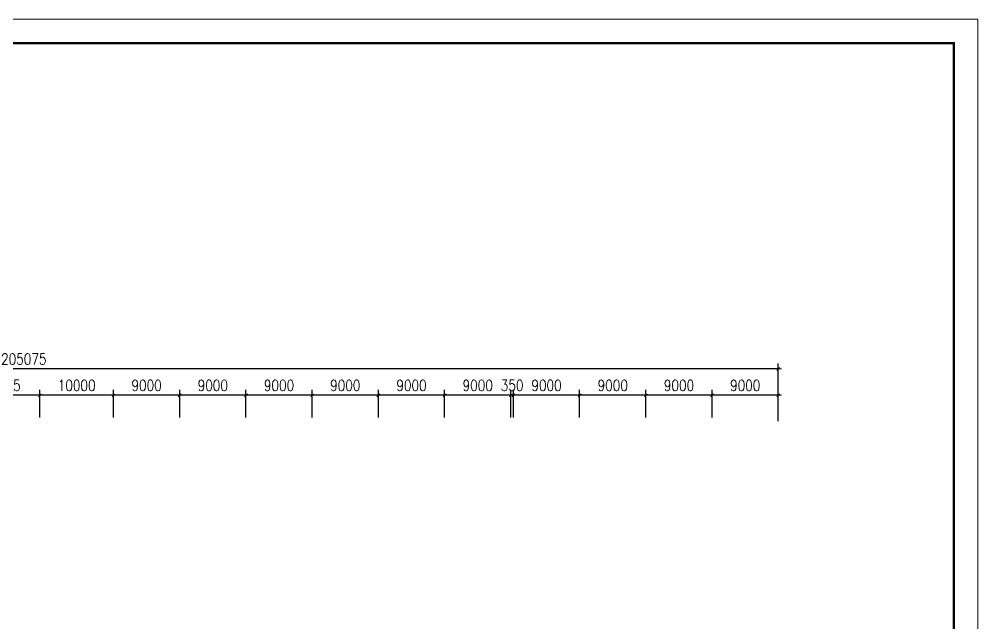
# Model space of a CAD drawing. Extents: x 5719244 to 11985375, y 1211094 to 3157953.
# Drawn here: x 5862411 to 5992687, y 1322146 to 1404228 of the extents above; entities that cross this region are included whole.
import ezdxf

# ---------------------------------------------------------------- set-up
doc = ezdxf.new("R2010")
doc.units = 0
doc.header["$LTSCALE"] = 500
doc.header["$MEASUREMENT"] = 0
doc.layers.get('0').update_dxf_attribs({"linetype": 'CONTINUOUS', "lineweight": 0})
doc.layers.get('DEFPOINTS').update_dxf_attribs({"linetype": 'CONTINUOUS', "lineweight": 0})
doc.layers.add('PUB_DIM', color=3, linetype='CONTINUOUS', lineweight=0)
doc.styles.add('DIM_FONT', font='SIMPLEX.shx', dxfattribs={"width": 0.8})
doc.dimstyles.new('DIMN300-X', dxfattribs={"dimscale": 3, "dimtxt": 500, "dimasz": 1, "dimexe": 250, "dimexo": 0, "dimgap": 200, "dimtad": 1, "dimdec": 0, "dimzin": 0, "dimdsep": 46, "dimtxsty": 'DIM_FONT', "dimblk": '_DIMX', "dimblk1": '_DIMX', "dimblk2": '_DIMX', "dimsah": 1, "dimcen": 0, "dimdle": 187.057091, "dimclrd": 3, "dimclre": 3, "dimclrt": 7, "dimadec": 0, "dimazin": 0, "dimtfac": 2.166667, "dimtdec": 0, "dimtix": 1, "dimtmove": 2, "dimatfit": 3, "dimldrblk": '_DIMX', "dimfxl": 1, "dimtolj": 1, "dimtzin": 0, "dimarcsym": 0})

# ---------------------------------------------------------------- blocks, each defined once
blk = doc.blocks.new('_DIMX')
blk.add_line((-150, 0), (150, 0))
at = {"const_width": 50}
blk.add_lwpolyline([(-70, -70), (70, 70)], dxfattribs=at)
blk = doc.blocks.new('*D412')
at = {"layer": 'DEFPOINTS', "color": 0, "transparency": 16777216}
for p in [(5938576, 1353082), (5938576, 1350082), (5947576, 1350082)]:
    blk.add_point(p, dxfattribs=at)
at = {"layer": 'PUB_DIM', "color": 3, "lineweight": -2, "transparency": 16777216}
for p, q in [((5938576, 1350082), (5938576, 1353832)), ((5947576, 1350082), (5947576, 1353832)), ((5947573, 1353082), (5938579, 1353082))]:
    blk.add_line(p, q, dxfattribs=at)
at = {"layer": 'PUB_DIM', "color": 3, "lineweight": -2, "transparency": 16777216, "xscale": 3, "yscale": 3, "zscale": 3, "rotation": 180}
blk.add_blockref('_DIMX', (5938576, 1353082), dxfattribs=at)
at = {"layer": 'PUB_DIM', "color": 3, "lineweight": -2, "transparency": 16777216, "xscale": 3, "yscale": 3, "zscale": 3}
blk.add_blockref('_DIMX', (5947576, 1353082), dxfattribs=at)
at = {"layer": 'PUB_DIM', "color": 7, "transparency": 16777216, "insert": (5943076, 1354432), "char_height": 1500, "attachment_point": 5, "style": 'DIM_FONT'}
blk.add_mtext('\\A1;9000', dxfattribs=at)
blk = doc.blocks.new('*D415')
at = {"layer": 'DEFPOINTS', "color": 0, "transparency": 16777216}
for p in [(5947576, 1353082), (5947576, 1350082), (5956576, 1350082)]:
    blk.add_point(p, dxfattribs=at)
at = {"layer": 'PUB_DIM', "color": 3, "lineweight": -2, "transparency": 16777216}
for p, q in [((5947576, 1350082), (5947576, 1353832)), ((5956576, 1350082), (5956576, 1353832)), ((5956573, 1353082), (5947579, 1353082))]:
    blk.add_line(p, q, dxfattribs=at)
at = {"layer": 'PUB_DIM', "color": 3, "lineweight": -2, "transparency": 16777216, "xscale": 3, "yscale": 3, "zscale": 3, "rotation": 180}
blk.add_blockref('_DIMX', (5947576, 1353082), dxfattribs=at)
at = {"layer": 'PUB_DIM', "color": 3, "lineweight": -2, "transparency": 16777216, "xscale": 3, "yscale": 3, "zscale": 3}
blk.add_blockref('_DIMX', (5956576, 1353082), dxfattribs=at)
at = {"layer": 'PUB_DIM', "color": 7, "transparency": 16777216, "insert": (5952076, 1354432), "char_height": 1500, "attachment_point": 5, "style": 'DIM_FONT'}
blk.add_mtext('\\A1;9000', dxfattribs=at)
blk = doc.blocks.new('*D416')
at = {"layer": 'DEFPOINTS', "color": 0, "transparency": 16777216}
for p in [(5760501, 1356662), (5760501, 1349574), (5965576, 1349574)]:
    blk.add_point(p, dxfattribs=at)
at = {"layer": 'PUB_DIM', "color": 3, "lineweight": -2, "transparency": 16777216}
for p, q in [((5760501, 1349574), (5760501, 1357412)), ((5965573, 1356662), (5760504, 1356662)), ((5965576, 1349574), (5965576, 1357412))]:
    blk.add_line(p, q, dxfattribs=at)
at = {"layer": 'PUB_DIM', "color": 3, "lineweight": -2, "transparency": 16777216, "xscale": 3, "yscale": 3, "zscale": 3, "rotation": 180}
blk.add_blockref('_DIMX', (5760501, 1356662), dxfattribs=at)
at = {"layer": 'PUB_DIM', "color": 3, "lineweight": -2, "transparency": 16777216, "xscale": 3, "yscale": 3, "zscale": 3}
blk.add_blockref('_DIMX', (5965576, 1356662), dxfattribs=at)
at = {"layer": 'PUB_DIM', "color": 7, "transparency": 16777216, "insert": (5863039, 1358012), "char_height": 1500, "attachment_point": 5, "style": 'DIM_FONT'}
blk.add_mtext('\\A1;205075', dxfattribs=at)
blk = doc.blocks.new('*D417')
at = {"layer": 'DEFPOINTS', "color": 0, "transparency": 16777216}
for p in [(5929576, 1353082), (5929576, 1350082), (5938576, 1350082)]:
    blk.add_point(p, dxfattribs=at)
at = {"layer": 'PUB_DIM', "color": 3, "lineweight": -2, "transparency": 16777216}
for p, q in [((5929576, 1350082), (5929576, 1353832)), ((5938576, 1350082), (5938576, 1353832)), ((5938573, 1353082), (5929579, 1353082))]:
    blk.add_line(p, q, dxfattribs=at)
at = {"layer": 'PUB_DIM', "color": 3, "lineweight": -2, "transparency": 16777216, "xscale": 3, "yscale": 3, "zscale": 3, "rotation": 180}
blk.add_blockref('_DIMX', (5929576, 1353082), dxfattribs=at)
at = {"layer": 'PUB_DIM', "color": 3, "lineweight": -2, "transparency": 16777216, "xscale": 3, "yscale": 3, "zscale": 3}
blk.add_blockref('_DIMX', (5938576, 1353082), dxfattribs=at)
at = {"layer": 'PUB_DIM', "color": 7, "transparency": 16777216, "insert": (5934076, 1354432), "char_height": 1500, "attachment_point": 5, "style": 'DIM_FONT'}
blk.add_mtext('\\A1;9000', dxfattribs=at)
blk = doc.blocks.new('*D418')
at = {"layer": 'DEFPOINTS', "color": 0, "transparency": 16777216}
for p in [(5929226, 1353082), (5929226, 1350082), (5929576, 1350082)]:
    blk.add_point(p, dxfattribs=at)
at = {"layer": 'PUB_DIM', "color": 3, "lineweight": -2, "transparency": 16777216}
for p, q in [((5929226, 1350082), (5929226, 1353832)), ((5929576, 1350082), (5929576, 1353832)), ((5929223, 1353082), (5929220, 1353082)), ((5929576, 1353082), (5929226, 1353082)), ((5929579, 1353082), (5929582, 1353082))]:
    blk.add_line(p, q, dxfattribs=at)
at = {"layer": 'PUB_DIM', "color": 3, "lineweight": -2, "transparency": 16777216, "xscale": 3, "yscale": 3, "zscale": 3}
blk.add_blockref('_DIMX', (5929226, 1353082), dxfattribs=at)
at = {"layer": 'PUB_DIM', "color": 3, "lineweight": -2, "transparency": 16777216, "xscale": 3, "yscale": 3, "zscale": 3, "rotation": 180}
blk.add_blockref('_DIMX', (5929576, 1353082), dxfattribs=at)
at = {"layer": 'PUB_DIM', "color": 7, "transparency": 16777216, "insert": (5929401, 1354432), "char_height": 1500, "attachment_point": 5, "style": 'DIM_FONT'}
blk.add_mtext('\\A1;350', dxfattribs=at)
blk = doc.blocks.new('*D419')
at = {"layer": 'DEFPOINTS', "color": 0, "transparency": 16777216}
for p in [(5920226, 1353082), (5920226, 1350082), (5929226, 1350082)]:
    blk.add_point(p, dxfattribs=at)
at = {"layer": 'PUB_DIM', "color": 3, "lineweight": -2, "transparency": 16777216}
for p, q in [((5920226, 1350082), (5920226, 1353832)), ((5929226, 1350082), (5929226, 1353832)), ((5929223, 1353082), (5920229, 1353082))]:
    blk.add_line(p, q, dxfattribs=at)
at = {"layer": 'PUB_DIM', "color": 3, "lineweight": -2, "transparency": 16777216, "xscale": 3, "yscale": 3, "zscale": 3, "rotation": 180}
blk.add_blockref('_DIMX', (5920226, 1353082), dxfattribs=at)
at = {"layer": 'PUB_DIM', "color": 3, "lineweight": -2, "transparency": 16777216, "xscale": 3, "yscale": 3, "zscale": 3}
blk.add_blockref('_DIMX', (5929226, 1353082), dxfattribs=at)
at = {"layer": 'PUB_DIM', "color": 7, "transparency": 16777216, "insert": (5924726, 1354432), "char_height": 1500, "attachment_point": 5, "style": 'DIM_FONT'}
blk.add_mtext('\\A1;9000', dxfattribs=at)
blk = doc.blocks.new('*D420')
at = {"layer": 'DEFPOINTS', "color": 0, "transparency": 16777216}
for p in [(5911226, 1353082), (5911226, 1350082), (5920226, 1350082)]:
    blk.add_point(p, dxfattribs=at)
at = {"layer": 'PUB_DIM', "color": 3, "lineweight": -2, "transparency": 16777216}
for p, q in [((5911226, 1350082), (5911226, 1353832)), ((5920226, 1350082), (5920226, 1353832)), ((5920223, 1353082), (5911229, 1353082))]:
    blk.add_line(p, q, dxfattribs=at)
at = {"layer": 'PUB_DIM', "color": 3, "lineweight": -2, "transparency": 16777216, "xscale": 3, "yscale": 3, "zscale": 3, "rotation": 180}
blk.add_blockref('_DIMX', (5911226, 1353082), dxfattribs=at)
at = {"layer": 'PUB_DIM', "color": 3, "lineweight": -2, "transparency": 16777216, "xscale": 3, "yscale": 3, "zscale": 3}
blk.add_blockref('_DIMX', (5920226, 1353082), dxfattribs=at)
at = {"layer": 'PUB_DIM', "color": 7, "transparency": 16777216, "insert": (5915726, 1354432), "char_height": 1500, "attachment_point": 5, "style": 'DIM_FONT'}
blk.add_mtext('\\A1;9000', dxfattribs=at)
blk = doc.blocks.new('*D421')
at = {"layer": 'DEFPOINTS', "color": 0, "transparency": 16777216}
for p in [(5902226, 1353082), (5902226, 1350082), (5911226, 1350082)]:
    blk.add_point(p, dxfattribs=at)
at = {"layer": 'PUB_DIM', "color": 3, "lineweight": -2, "transparency": 16777216}
for p, q in [((5902226, 1350082), (5902226, 1353832)), ((5911226, 1350082), (5911226, 1353832)), ((5911223, 1353082), (5902229, 1353082))]:
    blk.add_line(p, q, dxfattribs=at)
at = {"layer": 'PUB_DIM', "color": 3, "lineweight": -2, "transparency": 16777216, "xscale": 3, "yscale": 3, "zscale": 3, "rotation": 180}
blk.add_blockref('_DIMX', (5902226, 1353082), dxfattribs=at)
at = {"layer": 'PUB_DIM', "color": 3, "lineweight": -2, "transparency": 16777216, "xscale": 3, "yscale": 3, "zscale": 3}
blk.add_blockref('_DIMX', (5911226, 1353082), dxfattribs=at)
at = {"layer": 'PUB_DIM', "color": 7, "transparency": 16777216, "insert": (5906726, 1354432), "char_height": 1500, "attachment_point": 5, "style": 'DIM_FONT'}
blk.add_mtext('\\A1;9000', dxfattribs=at)
blk = doc.blocks.new('*D422')
at = {"layer": 'DEFPOINTS', "color": 0, "transparency": 16777216}
for p in [(5893226, 1353082), (5893226, 1350082), (5902226, 1350082)]:
    blk.add_point(p, dxfattribs=at)
at = {"layer": 'PUB_DIM', "color": 3, "lineweight": -2, "transparency": 16777216}
for p, q in [((5893226, 1350082), (5893226, 1353832)), ((5902226, 1350082), (5902226, 1353832)), ((5902223, 1353082), (5893229, 1353082))]:
    blk.add_line(p, q, dxfattribs=at)
at = {"layer": 'PUB_DIM', "color": 3, "lineweight": -2, "transparency": 16777216, "xscale": 3, "yscale": 3, "zscale": 3, "rotation": 180}
blk.add_blockref('_DIMX', (5893226, 1353082), dxfattribs=at)
at = {"layer": 'PUB_DIM', "color": 3, "lineweight": -2, "transparency": 16777216, "xscale": 3, "yscale": 3, "zscale": 3}
blk.add_blockref('_DIMX', (5902226, 1353082), dxfattribs=at)
at = {"layer": 'PUB_DIM', "color": 7, "transparency": 16777216, "insert": (5897726, 1354432), "char_height": 1500, "attachment_point": 5, "style": 'DIM_FONT'}
blk.add_mtext('\\A1;9000', dxfattribs=at)
blk = doc.blocks.new('*D423')
at = {"layer": 'DEFPOINTS', "color": 0, "transparency": 16777216}
for p in [(5884226, 1353082), (5884226, 1350082), (5893226, 1350082)]:
    blk.add_point(p, dxfattribs=at)
at = {"layer": 'PUB_DIM', "color": 3, "lineweight": -2, "transparency": 16777216}
for p, q in [((5884226, 1350082), (5884226, 1353832)), ((5893226, 1350082), (5893226, 1353832)), ((5893223, 1353082), (5884229, 1353082))]:
    blk.add_line(p, q, dxfattribs=at)
at = {"layer": 'PUB_DIM', "color": 3, "lineweight": -2, "transparency": 16777216, "xscale": 3, "yscale": 3, "zscale": 3, "rotation": 180}
blk.add_blockref('_DIMX', (5884226, 1353082), dxfattribs=at)
at = {"layer": 'PUB_DIM', "color": 3, "lineweight": -2, "transparency": 16777216, "xscale": 3, "yscale": 3, "zscale": 3}
blk.add_blockref('_DIMX', (5893226, 1353082), dxfattribs=at)
at = {"layer": 'PUB_DIM', "color": 7, "transparency": 16777216, "insert": (5888726, 1354432), "char_height": 1500, "attachment_point": 5, "style": 'DIM_FONT'}
blk.add_mtext('\\A1;9000', dxfattribs=at)
blk = doc.blocks.new('*D424')
at = {"layer": 'DEFPOINTS', "color": 0, "transparency": 16777216}
for p in [(5875226, 1353082), (5875226, 1350082), (5884226, 1350082)]:
    blk.add_point(p, dxfattribs=at)
at = {"layer": 'PUB_DIM', "color": 3, "lineweight": -2, "transparency": 16777216}
for p, q in [((5875226, 1350082), (5875226, 1353832)), ((5884226, 1350082), (5884226, 1353832)), ((5884223, 1353082), (5875229, 1353082))]:
    blk.add_line(p, q, dxfattribs=at)
at = {"layer": 'PUB_DIM', "color": 3, "lineweight": -2, "transparency": 16777216, "xscale": 3, "yscale": 3, "zscale": 3, "rotation": 180}
blk.add_blockref('_DIMX', (5875226, 1353082), dxfattribs=at)
at = {"layer": 'PUB_DIM', "color": 3, "lineweight": -2, "transparency": 16777216, "xscale": 3, "yscale": 3, "zscale": 3}
blk.add_blockref('_DIMX', (5884226, 1353082), dxfattribs=at)
at = {"layer": 'PUB_DIM', "color": 7, "transparency": 16777216, "insert": (5879726, 1354432), "char_height": 1500, "attachment_point": 5, "style": 'DIM_FONT'}
blk.add_mtext('\\A1;9000', dxfattribs=at)
blk = doc.blocks.new('*D425')
at = {"layer": 'DEFPOINTS', "color": 0, "transparency": 16777216}
for p in [(5865226, 1353082), (5865226, 1350082), (5875226, 1350082)]:
    blk.add_point(p, dxfattribs=at)
at = {"layer": 'PUB_DIM', "color": 3, "lineweight": -2, "transparency": 16777216}
for p, q in [((5865226, 1350082), (5865226, 1353832)), ((5875226, 1350082), (5875226, 1353832)), ((5875223, 1353082), (5865229, 1353082))]:
    blk.add_line(p, q, dxfattribs=at)
at = {"layer": 'PUB_DIM', "color": 3, "lineweight": -2, "transparency": 16777216, "xscale": 3, "yscale": 3, "zscale": 3, "rotation": 180}
blk.add_blockref('_DIMX', (5865226, 1353082), dxfattribs=at)
at = {"layer": 'PUB_DIM', "color": 3, "lineweight": -2, "transparency": 16777216, "xscale": 3, "yscale": 3, "zscale": 3}
blk.add_blockref('_DIMX', (5875226, 1353082), dxfattribs=at)
at = {"layer": 'PUB_DIM', "color": 7, "transparency": 16777216, "insert": (5870226, 1354432), "char_height": 1500, "attachment_point": 5, "style": 'DIM_FONT'}
blk.add_mtext('\\A1;10000', dxfattribs=at)
blk = doc.blocks.new('*D426')
at = {"layer": 'DEFPOINTS', "color": 0, "transparency": 16777216}
for p in [(5854851, 1353082), (5854851, 1350082), (5865226, 1350082)]:
    blk.add_point(p, dxfattribs=at)
at = {"layer": 'PUB_DIM', "color": 3, "lineweight": -2, "transparency": 16777216}
for p, q in [((5854851, 1350082), (5854851, 1353832)), ((5865226, 1350082), (5865226, 1353832)), ((5865223, 1353082), (5854854, 1353082))]:
    blk.add_line(p, q, dxfattribs=at)
at = {"layer": 'PUB_DIM', "color": 3, "lineweight": -2, "transparency": 16777216, "xscale": 3, "yscale": 3, "zscale": 3, "rotation": 180}
blk.add_blockref('_DIMX', (5854851, 1353082), dxfattribs=at)
at = {"layer": 'PUB_DIM', "color": 3, "lineweight": -2, "transparency": 16777216, "xscale": 3, "yscale": 3, "zscale": 3}
blk.add_blockref('_DIMX', (5865226, 1353082), dxfattribs=at)
at = {"layer": 'PUB_DIM', "color": 7, "transparency": 16777216, "insert": (5860039, 1354432), "char_height": 1500, "attachment_point": 5, "style": 'DIM_FONT'}
blk.add_mtext('\\A1;10375', dxfattribs=at)
blk = doc.blocks.new('*D472')
at = {"layer": 'DEFPOINTS', "color": 0, "transparency": 16777216}
for p in [(5956576, 1353082), (5956576, 1350082), (5965576, 1350082)]:
    blk.add_point(p, dxfattribs=at)
at = {"layer": 'PUB_DIM', "color": 3, "lineweight": -2, "transparency": 16777216}
for p, q in [((5956576, 1350082), (5956576, 1353832)), ((5965576, 1350082), (5965576, 1353832)), ((5965573, 1353082), (5956579, 1353082))]:
    blk.add_line(p, q, dxfattribs=at)
at = {"layer": 'PUB_DIM', "color": 3, "lineweight": -2, "transparency": 16777216, "xscale": 3, "yscale": 3, "zscale": 3, "rotation": 180}
blk.add_blockref('_DIMX', (5956576, 1353082), dxfattribs=at)
at = {"layer": 'PUB_DIM', "color": 3, "lineweight": -2, "transparency": 16777216, "xscale": 3, "yscale": 3, "zscale": 3}
blk.add_blockref('_DIMX', (5965576, 1353082), dxfattribs=at)
at = {"layer": 'PUB_DIM', "color": 7, "transparency": 16777216, "insert": (5961076, 1354432), "char_height": 1500, "attachment_point": 5, "style": 'DIM_FONT'}
blk.add_mtext('\\A1;9000', dxfattribs=at)

msp = doc.modelspace()

# ---------------------------------------------------------------- linework, layer by layer
at = {"color": 4}
msp.add_lwpolyline([(5719244.1, 1211094.1), (5719244.1, 1404227.5), (5992687.3, 1404227.5), (5992687.3, 1211094.1)], close=True, dxfattribs=at)
at = {"color": 4, "const_width": 325.1}
msp.add_lwpolyline([(5722495.5, 1214345.5), (5989435.9, 1214345.5), (5989435.9, 1400976.1), (5722495.5, 1400976.1)], close=True, dxfattribs=at)

# ---------------------------------------------------------------- dimensions: what is measured, and where the dimension line sits
at = {"layer": 'PUB_DIM'}
dim = msp.add_linear_dim(base=(5760501.4, 1356662.1), p1=(5965576.4, 1349574.3), p2=(5760501.4, 1349574.3), dimstyle='DIMN300-X', dxfattribs=at)
dim.commit()
dim.dimension.update_dxf_attribs({"geometry": '*D416', "text_midpoint": (5863038.9, 1358012.1)})
for p1, p2, picture, middle in [((5865226.4, 1350081.7), (5854851.4, 1350081.7), '*D426', (5860038.9, 1354431.7)), ((5875226.4, 1350081.7), (5865226.4, 1350081.7), '*D425', (5870226.4, 1354431.7)), ((5884226.4, 1350081.7), (5875226.4, 1350081.7), '*D424', (5879726.4, 1354431.7)), ((5893226.4, 1350081.7), (5884226.4, 1350081.7), '*D423', (5888726.4, 1354431.7)), ((5902226.4, 1350081.7), (5893226.4, 1350081.7), '*D422', (5897726.4, 1354431.7)), ((5911226.4, 1350081.7), (5902226.4, 1350081.7), '*D421', (5906726.4, 1354431.7)), ((5920226.4, 1350081.7), (5911226.4, 1350081.7), '*D420', (5915726.4, 1354431.7)), ((5929226.4, 1350081.7), (5920226.4, 1350081.7), '*D419', (5924726.4, 1354431.7)), ((5929576.4, 1350081.7), (5929226.4, 1350081.7), '*D418', (5929401.4, 1354431.7)), ((5938576.4, 1350081.7), (5929576.4, 1350081.7), '*D417', (5934076.4, 1354431.7)), ((5947576.4, 1350081.7), (5938576.4, 1350081.7), '*D412', (5943076.4, 1354431.7)), ((5956576.4, 1350081.7), (5947576.4, 1350081.7), '*D415', (5952076.4, 1354431.7)), ((5965576.4, 1350081.7), (5956576.4, 1350081.7), '*D472', (5961076.4, 1354431.7))]:
    dim = msp.add_aligned_dim(p1=p1, p2=p2, distance=-3000, dimstyle='DIMN300-X', dxfattribs=at)
    dim.commit()
    dim.dimension.update_dxf_attribs({"geometry": picture, "text_midpoint": middle})

doc.saveas('drawing.dxf')
